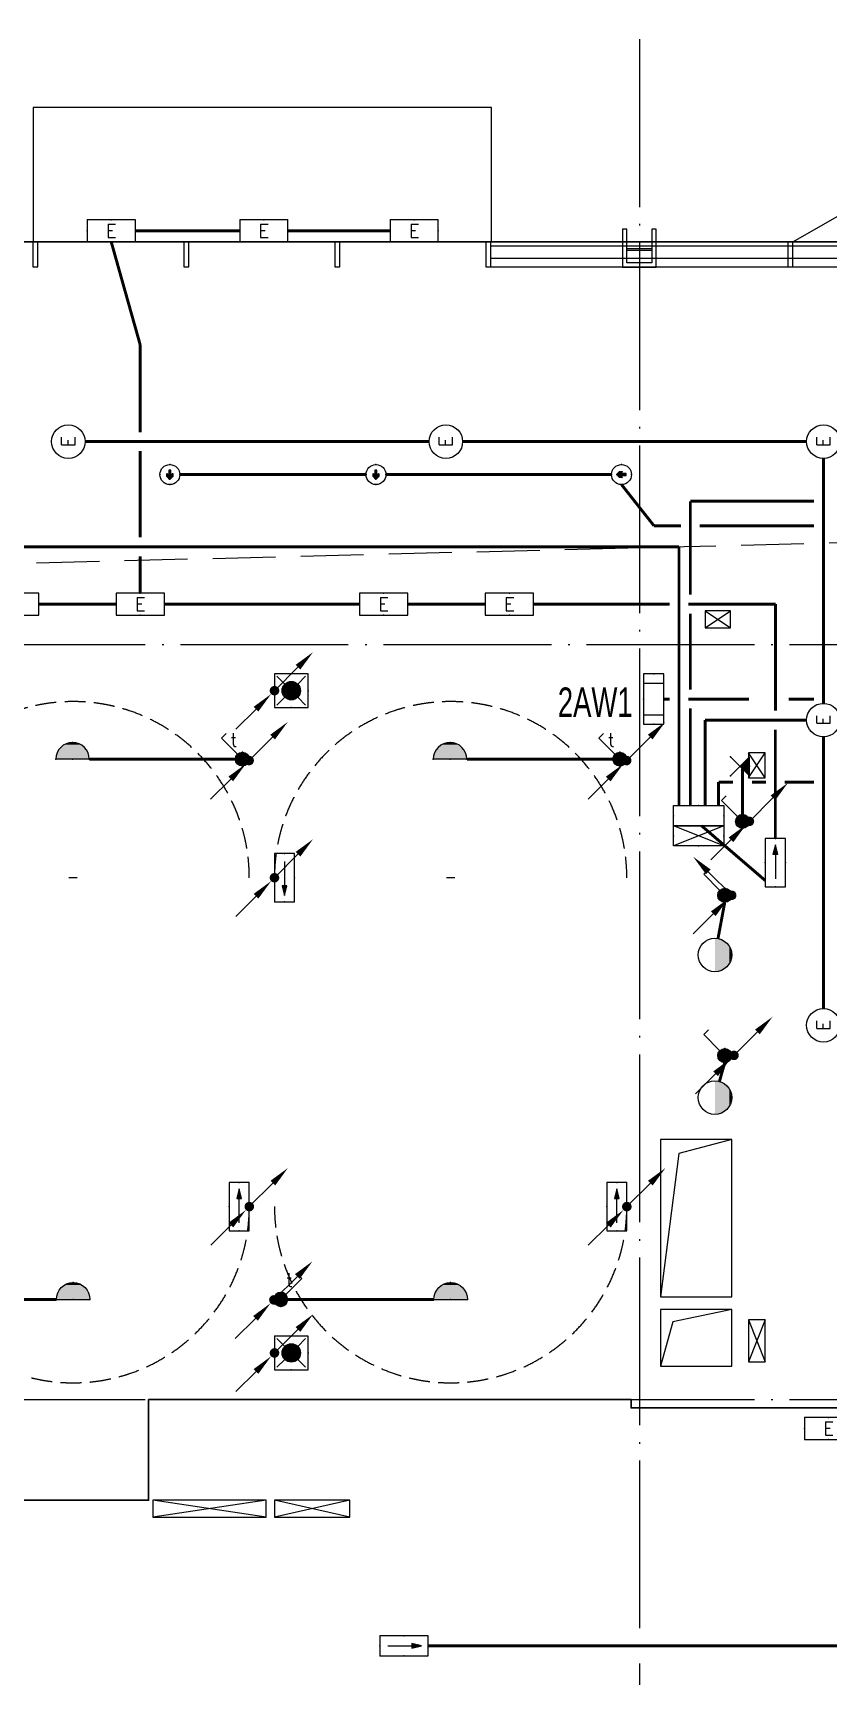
# Model space of a CAD drawing. Extents: x -288892 to 250096, y -100054 to 404668.
# Drawn here: x 25170 to 34649, y 93504 to 113091 of the extents above; entities that cross this region are included whole.
import ezdxf
from ezdxf.enums import TextEntityAlignment as Align
from ezdxf.xclip import XClip

# ---------------------------------------------------------------- set-up
doc = ezdxf.new("R2010")
doc.units = 0
doc.header["$LTSCALE"] = 1000
doc.header["$MEASUREMENT"] = 0
for name, pattern in [('104-14# 核心筒$0$DASH', [0.35, 0.25, -0.1]), ('104-14# 核心筒$0$DOTE', [2.42, 2, -0.2, 0.02, -0.2]), ('DASH', [0.35, 0.25, -0.1]), ('X-104 14#平面$0$109 3#平面$0$DASH', [0.35, 0.25, -0.1])]:
    doc.linetypes.add(name, pattern=pattern)
doc.layers.get('0').update_dxf_attribs({"linetype": 'CONTINUOUS'})
doc.layers.add('104-14# 核心筒$0$04-不打印_辅助线', color=165, linetype='CONTINUOUS', plot=False)
doc.layers.add('X-104 14#平面$0$04-不打印_辅助线', color=165, linetype='CONTINUOUS', plot=False)
for name, color, linetype in [('104-14# 核心筒$0$A-E_电梯', 171, 'CONTINUOUS'), ('104-14# 核心筒$0$A-TECH_结构', 21, 'CONTINUOUS'), ('104-14# 核心筒$0$A_AXIS-轴线', 36, '104-14# 核心筒$0$DOTE'), ('14#楼幕墙$0$A-C_玻璃幕墙', 140, 'CONTINUOUS'), ('14#楼幕墙$0$A-C_窗', 140, 'CONTINUOUS'), ('EQUIP-照明', 3, 'CONTINUOUS'), ('EQUIP-箱柜', 3, 'CONTINUOUS'), ('LWIRE', 4, 'CONTINUOUS'), ('TEL_TEXT', 3, 'CONTINUOUS'), ('WIRE-应急', 2, 'DASH'), ('WIRE-照明', 1, 'CONTINUOUS'), ('X-104 14#平面$0$A-C_玻璃幕墙', 140, 'CONTINUOUS'), ('X-104 14#平面$0$A-SUR_吊顶', 40, 'CONTINUOUS'), ('X-104 14#平面$0$A-TECH_暖通', 6, 'CONTINUOUS'), ('X-104 14#平面$0$A-TECH_电气', 240, 'CONTINUOUS')]:
    doc.layers.add(name, color=color, linetype=linetype)
doc.layers.add('X-104 14#平面$0$000套内', color=226, linetype='CONTINUOUS', lineweight=30)
doc.styles.add('_COMPLEX', font='ros.shx', dxfattribs={"width": 0.6, "bigfont": 'jd.shx'})
doc.styles.add('_TCH_LABEL', font='COMPLEX', dxfattribs={"bigfont": 'GBCBIG'})
doc.styles.add('_TEL_DIM', font='SIMPLEX', dxfattribs={"width": 0.8, "height": 3.5, "bigfont": 'HZTXT'})
doc.styles.get("Standard").update_dxf_attribs({"font": 'gbenor.shx', "bigfont": 'gbcbig.shx'})

# ---------------------------------------------------------------- blocks, each defined once
blk = doc.blocks.new('14#楼幕墙$0$A$C678332E3')
blk.add_lwpolyline([(0, 0), (60, 0), (60, 300), (0, 300)], close=True)
blk = doc.blocks.new('*U1890')
blk.add_lwpolyline([(300, 0), (0, 0), (0, 150), (300, 150)], close=True)
blk = doc.blocks.new('14#楼幕墙$0$A$C07E80D9E')
blk.add_lwpolyline([(-350, -50), (-50, -50), (-50, -450), (0, -450), (0, 0), (-400, 0), (-400, -450), (-350, -450)], close=True)
for points in [[(-50, -200), (-350, -200)], [(-50, -220), (-350, -220)]]:
    blk.add_lwpolyline(points)
at = {"layer": '14#楼幕墙$0$A-C_玻璃幕墙', "rotation": 180}
blk.add_blockref('*U1890', (-50, -50), dxfattribs=at)
blk = doc.blocks.new('14#楼幕墙$0$A$C09283E46')
for name, p, rotation in [('14#楼幕墙$0$A$C678332E3', (-14370, 23058), 357.5000000000006), ('14#楼幕墙$0$A$C678332E3', (-12572, 22980), 357.5000000000006), ('14#楼幕墙$0$A$C678332E3', (-10773, 22901), 357.5000000000006), ('14#楼幕墙$0$A$C678332E3', (-8975, 22823), 357.5000000000006), ('14#楼幕墙$0$A$C07E80D9E', (-7347, 22751), 177.5000000000001), ('14#楼幕墙$0$A$C678332E3', (-5379, 22666), 357.5000000000006)]:
    blk.add_blockref(name, p, dxfattribs=dict(rotation=rotation))
blk = doc.blocks.new('14#楼幕墙$0$A$C22714246')
blk.add_lwpolyline([(1740, 497), (870, 0), (0, 497)])
at = {"layer": '14#楼幕墙$0$A-C_玻璃幕墙', "color": 1}
blk.add_lwpolyline([(899, 122, 0, 25, 0), (802, 217, 0, 0, 0), (900, 340, 25, 0, 0), (796, 422, 0, 0, 0)], format="xyseb", dxfattribs=at)
blk = doc.blocks.new('14#楼幕墙')
at = {"layer": '14#楼幕墙$0$A-C_玻璃幕墙'}
for p, q in [((86987, 110600), (8392, 110600)), ((37830, 110550), (30630, 110550)), ((37830, 110400), (30630, 110400)), ((37830, 110300), (30630, 110300))]:
    blk.add_line(p, q, dxfattribs=at)
at = {"layer": '14#楼幕墙$0$A-C_玻璃幕墙', "ltscale": 2}
blk.add_lwpolyline([(25175, 110600), (30635, 110600), (30635, 112200), (25175, 112200)], close=True, dxfattribs=at)
at = {"layer": '14#楼幕墙$0$A-C_玻璃幕墙', "rotation": 2.499999999999448}
blk.add_blockref('14#楼幕墙$0$A$C09283E46', (40532, 87891), dxfattribs=at)
at = {"layer": '14#楼幕墙$0$A-C_窗', "rotation": 180}
blk.add_blockref('14#楼幕墙$0$A$C22714246', (35970, 111097), dxfattribs=at)
blk = doc.blocks.new('104-14# 核心筒')
at = {"layer": '104-14# 核心筒$0$04-不打印_辅助线', "linetype": '104-14# 核心筒$0$DASH'}
for centre, start, end in [((25650, 103020), 0, 180), ((30150, 103020), 0, 180), ((25650, 99100), 180, 0), ((30150, 99100), 180, 0)]:
    blk.add_arc(centre, 2100, start, end, dxfattribs=at)
at = {"layer": '104-14# 核心筒$0$A-E_电梯'}
for p, q in [((25700, 103020), (25600, 103020)), ((30200, 103020), (30100, 103020))]:
    blk.add_line(p, q, dxfattribs=at)
at = {"layer": '104-14# 核心筒$0$A-TECH_结构'}
for points in [[(33500, 99900), (32650, 99900), (32650, 98025), (33500, 98025), (33500, 99900), (32871, 99732), (32650, 98025)], [(33500, 97875), (32650, 97875), (32650, 97200), (33500, 97200), (33500, 97875), (32798, 97725), (32650, 97200)]]:
    blk.add_lwpolyline(points, dxfattribs=at)
at = {"layer": '104-14# 核心筒$0$A_AXIS-轴线'}
for p, q in [((32400, 139634), (32400, 80555)), ((-9370, 105800), (120260, 105800)), ((-9370, 96800), (120260, 96800))]:
    blk.add_line(p, q, dxfattribs=at)
blk = doc.blocks.new('*U1800')
blk.add_lwpolyline([(200, 0), (200, 300), (0, 300), (0, 0), (200, 0), (0, 300), (0, 0), (200, 300)])
blk = doc.blocks.new('X-104 14#平面$0$dd')
at = {"layer": 'X-104 14#平面$0$A-TECH_电气', "rotation": 270}
blk.add_blockref('*U1800', (33248, -192900), dxfattribs=at)
at = {"layer": 'X-104 14#平面$0$A-TECH_电气'}
blk.add_blockref('*U1800', (33763, -194890), dxfattribs=at)
blk = doc.blocks.new('*U1803')
blk.add_lwpolyline([(200, 0), (200, 900), (0, 900), (0, 0), (200, 0), (0, 900), (0, 0), (200, 900)])
blk = doc.blocks.new('*U1813')
blk.add_lwpolyline([(200, 0), (200, 1350), (0, 1350), (0, 0), (200, 0), (0, 1350), (0, 0), (200, 1350)])
blk = doc.blocks.new('*U1799')
blk.add_lwpolyline([(200, 0), (200, 500), (0, 500), (0, 0), (200, 0), (0, 500), (0, 0), (200, 500)])
blk = doc.blocks.new('X-104 14#平面$0$sdfjladfiididid')
at = {"layer": 'X-104 14#平面$0$A-TECH_暖通'}
for name, p, rotation in [('*U1799', (33900, 97750), 180), ('*U1813', (27950, 95400), 90), ('*U1803', (28950, 95400), 90)]:
    blk.add_blockref(name, p, dxfattribs=dict(at, rotation=rotation))
blk = doc.blocks.new('X-104 14#平面')
at = {"layer": 'X-104 14#平面$0$000套内'}
blk.add_lwpolyline([(23450, 85695), (23450, 95600), (26550, 95600), (26550, 96800), (32300, 96800), (32300, 96700), (41500, 96700), (41500, 105700), (36000, 105700), (36000, 110450), (50400, 110450), (50400, 96800), (59400, 96800), (59400, 85343), (40022, 84343), (40355, 86433), (23450, 85695)], close=True, dxfattribs=at)
at = {"layer": 'X-104 14#平面$0$04-不打印_辅助线'}
blk.add_lwpolyline([(95250, 109400), (95250, 114400), (95050, 114400), (95050, 115200), (95304, 115200), (96797, 120568), (96605, 120622), (96819, 121393), (85624, 124507), (87140, 129956), (83582, 130946), (66456, 115400), (609, 115400), (8, 112572), (4215, 111678), (1410, 98484), (6940, 97309), (8660, 105400), (8600, 105400), (8600, 106200), (14200, 106200), (14200, 110600), (86750, 110600), (86750, 109400)], close=True, dxfattribs=at)
at = {"layer": 'X-104 14#平面$0$A-C_玻璃幕墙'}
blk.add_lwpolyline([(109062, 84668), (119297, 99814), (117563, 100200), (120742, 127895), (99427, 133825), (92631, 109400), (86987, 109400), (86987, 110600), (8392, 110600), (5689, 97881), (-2734, 99671), (-6010, 84258), (40178, 86275), (39845, 84184), (83846, 86453)], close=True, dxfattribs=at)
at = {"layer": 'X-104 14#平面$0$A-SUR_吊顶', "linetype": 'X-104 14#平面$0$109 3#平面$0$DASH', "ltscale": 3}
blk.add_lwpolyline([(82467, 86682), (83500, 89366), (52927, 88085), (53491, 90740), (17309, 90108), (22065, 106695), (62738, 107720), (62308, 106691), (92309, 108057)], dxfattribs=at)
ref = blk.add_blockref('104-14# 核心筒', (0, 0))
XClip(ref).set_block_clipping_path([(-38664.3623821461, -25500), (139216.5485069363, 330900)])
for name, p in [('X-104 14#平面$0$dd', (-63, 299100)), ('14#楼幕墙', (0, 0)), ('X-104 14#平面$0$sdfjladfiididid', (0, 0))]:
    blk.add_blockref(name, p)
blk = doc.blocks.new('$equip$00002540')
blk.add_hatch(color=256).paths.add_polyline_path([(0.24, 0.372), (0.24, 0.228), (0.528, 0.3)])
for p, q in [((-0.72, 0.6), (-0.72, 0)), ((0.72, 0.6), (-0.72, 0.6)), ((0.72, 0), (0.72, 0.6)), ((-0.72, 0), (0.72, 0)), ((0.24, 0.372), (0.24, 0.228)), ((0.528, 0.3), (0.24, 0.372)), ((0.24, 0.228), (0.528, 0.3))]:
    blk.add_line(p, q)
at = {"color": 7}
blk.add_line((-0.48, 0.3), (0.48, 0.3), dxfattribs=at)
at = {"const_width": 0.02}
blk.add_lwpolyline([(-0.72, 0.6), (-0.72, 0), (0.72, 0), (0.72, 0.6), (-0.72, 0.6), (-0.72, 0)], dxfattribs=at)
for p in [(0, 0.6), (-0.72, 0.3), (0, 0), (0.72, 0.3)]:
    blk.add_point(p)
at = {"color": 7, "style": '_TEL_DIM', "flags": 1}
blk.add_attdef('A', text='', height=0.00002, dxfattribs=at).set_placement((0, 0), align=Align.MIDDLE_CENTER)
blk = doc.blocks.new('$equip$00001822')
for p, q in [((0.147, 0.356), (0.625, 0.833)), ((0.625, 0.833), (0.766, 0.692))]:
    blk.add_line(p, q)
blk.add_circle((0, 0.208), 0.208)
for p in [(-0.208, 0.208), (-0.015, 0.001), (0, 0.417), (0.208, 0.208)]:
    blk.add_point(p)
for points in [[(-0.18, 0.313), (0.18, 0.313), (-0.208, 0.208), (0.208, 0.208)], [(-0.18, 0.104), (0.18, 0.104), (-0.208, 0.208), (0.208, 0.208)], [(-0.104, 0.389), (0.104, 0.389), (-0.18, 0.313), (0.18, 0.313)], [(-0.104, 0.028), (0.104, 0.028), (-0.18, 0.104), (0.18, 0.104)], [(0, 0.417), (0, 0.417), (-0.104, 0.389), (0.104, 0.389)], [(0, 0), (0, 0), (-0.104, 0.028), (0.104, 0.028)]]:
    blk.add_solid(points)
at = {"color": 7, "style": '_TEL_DIM'}
blk.add_attdef('$TEXT$', text='', height=0.4, dxfattribs=at).set_placement((0.581, 0.465), align=Align.MIDDLE_CENTER)
at = {"color": 7, "style": '_TEL_DIM', "flags": 1}
blk.add_attdef('A', text='', height=0.00002, dxfattribs=at).set_placement((0, 0), align=Align.MIDDLE_CENTER)
blk = doc.blocks.new('$equip$00001168')
blk.add_line((-0.5, 0), (0.5, 0))
blk.add_arc((0, 0), 0.5, 180, 0)
for p in [(-0.5, 0), (0, 0), (0.5, 0), (0, -0.5)]:
    blk.add_point(p)
for points in [[(0.433, -0.25), (-0.433, -0.25), (0.5, 0), (-0.5, 0)], [(0.25, -0.433), (-0.25, -0.433), (0.433, -0.25), (-0.433, -0.25)], [(0, -0.5), (0, -0.5), (0.25, -0.433), (-0.25, -0.433)]]:
    blk.add_solid(points)
at = {"flags": 9}
blk.add_attdef('A', (0, 0), '', height=0.00002, dxfattribs=at)
blk = doc.blocks.new('$TelecSys$00000081')
for p, q in [((0.104, 0.104), (0.104, 0.104)), ((-0.104, -0.104), (-0.104, -0.104)), ((-1.15, -1.15), (-0.55, -0.55))]:
    blk.add_line(p, q)
at = {"const_width": 0.142}
blk.add_lwpolyline([(0.071, 0, 1), (-0.071, 0, 1)], format="xyb", close=True, dxfattribs=at)
blk.add_solid([(-0.62, -0.48), (-0.48, -0.62), (-0.1, -0.1)])
at = {"width": 0.8, "flags": 9}
blk.add_attdef('A', (0, 0), '', height=0.00002, rotation=180, dxfattribs=at)
blk = doc.blocks.new('$TelecSys$00000079')
for p, q in [((0.7, 0.7), (0, 0)), ((0.104, 0.104), (0.104, 0.104)), ((-0.104, -0.104), (-0.104, -0.104))]:
    blk.add_line(p, q)
at = {"const_width": 0.142}
blk.add_lwpolyline([(-0.071, 0, 1), (0.071, 0, 1)], format="xyb", close=True, dxfattribs=at)
blk.add_solid([(0.63, 0.77), (0.77, 0.63), (1.15, 1.15)])
at = {"width": 0.8, "flags": 9}
blk.add_attdef('A', (0, 0), '', height=0.00002, dxfattribs=at)
blk = doc.blocks.new('$equip$00002604')
blk.add_hatch(color=256).paths.add_polyline_path([(0.275, 0.5, 1), (-0.274, 0.5, 1)])
for p, q in [((-0.429, 0.929), (-0.194, 0.694)), ((0.194, 0.694), (0.429, 0.929)), ((-0.429, 0.071), (-0.194, 0.306)), ((0.194, 0.306), (0.429, 0.071))]:
    blk.add_line(p, q)
at = {"const_width": 0.02}
blk.add_lwpolyline([(-0.5, 1), (-0.5, 0), (0.5, 0), (0.5, 1), (-0.5, 1), (-0.5, 0)], dxfattribs=at)
blk.add_lwpolyline([(-0.5, 1), (-0.5, 0), (0.5, 0), (0.5, 1)], close=True)
blk.add_circle((0, 0.5), 0.275)
for p in [(0, 1), (-0.5, 0.5), (0.5, 0.5), (0, 0)]:
    blk.add_point(p)
at = {"color": 7, "style": '_TEL_DIM', "flags": 1}
blk.add_attdef('A', text='', height=0.000025, dxfattribs=at).set_placement((0, 0), align=Align.MIDDLE_CENTER)
blk = doc.blocks.new('$equip$00001151')
blk.add_circle((0, 0.5), 0.5)
for points in [[(0.433, 0.25), (-0.433, 0.25), (0.5, 0.5), (-0.5, 0.5)], [(0.25, 0.067), (-0.25, 0.067), (0.433, 0.25), (-0.433, 0.25)], [(0, 0), (0, 0), (0.25, 0.067), (-0.25, 0.067)]]:
    blk.add_solid(points)
at = {"flags": 9}
blk.add_attdef('A', (0, 0), '', height=0.00002, dxfattribs=at)
blk = doc.blocks.new('$equip$00001154')
for p, q in [((0, 0.283), (0, -0.283)), ((0, 0.283), (0.566, -0.283)), ((0.566, 0.283), (0, -0.283))]:
    blk.add_line(p, q)
for p in [(0, 0.004), (0.283, 0), (0.566, 0.283), (0.566, -0.283)]:
    blk.add_point(p)
blk.add_solid([(0, -0.283), (0.283, 0), (0, 0.283)])
at = {"layer": 'TEL_TEXT', "style": '_TEL_DIM', "flags": 1}
blk.add_attdef('A', text='', height=0.00002, dxfattribs=at).set_placement((0, 0), align=Align.MIDDLE_CENTER)
blk = doc.blocks.new('$equip$00001962')
for p, q in [((0.147, 0.356), (0.625, 0.833)), ((0.625, 0.833), (0.766, 0.692))]:
    blk.add_line(p, q)
blk.add_circle((0, 0.208), 0.208)
for p in [(-0.208, 0.208), (0, 0.417), (0, 0), (0.208, 0.208)]:
    blk.add_point(p)
for points in [[(-0.18, 0.313), (0.18, 0.313), (-0.208, 0.208), (0.208, 0.208)], [(-0.18, 0.104), (0.18, 0.104), (-0.208, 0.208), (0.208, 0.208)], [(-0.104, 0.389), (0.104, 0.389), (-0.18, 0.313), (0.18, 0.313)], [(-0.104, 0.028), (0.104, 0.028), (-0.18, 0.104), (0.18, 0.104)], [(0, 0.417), (0, 0.417), (-0.104, 0.389), (0.104, 0.389)], [(0, 0), (0, 0), (-0.104, 0.028), (0.104, 0.028)]]:
    blk.add_solid(points)
at = {"layer": 'TEL_TEXT', "style": '_TEL_DIM', "flags": 1}
blk.add_attdef('A', text='', height=0.00002, dxfattribs=at).set_placement((0, 0), align=Align.MIDDLE_CENTER)
blk = doc.blocks.new('$equip_U$00000189(HT0843)')
at = {"color": 2}
for p, q in [((-0.72, 0.66), (-0.72, 0)), ((0.72, 0.66), (-0.72, 0.66)), ((0.72, 0), (0.72, 0.66)), ((-0.72, 0), (0.72, 0))]:
    blk.add_line(p, q, dxfattribs=at)
at = {"color": 2, "const_width": 0.0125}
for points in [[(0.72, 0.66), (0.72, 0.66), (-0.72, 0.66)], [(-0.72, 0.66), (-0.72, 0)], [(0.72, 0), (0.72, 0.66)], [(-0.72, 0), (0.72, 0)]]:
    blk.add_lwpolyline(points, dxfattribs=at)
at = {"color": 2}
blk.add_lwpolyline([(-0.72, 0.66), (-0.72, 0)], dxfattribs=at)
for p in [(0, 0.66), (-0.72, 0.33), (0, 0), (0.72, 0.33)]:
    blk.add_point(p)
at = {"color": 7, "style": '_TEL_DIM'}
blk.add_attdef('$TEXT$', text='', height=0.4, dxfattribs=at).set_placement((0, 0.33), align=Align.MIDDLE_CENTER)
at = {"color": 7, "style": '_TEL_DIM', "flags": 1}
blk.add_attdef('A', text='', height=0.000025, dxfattribs=at).set_placement((0, 0), align=Align.MIDDLE_CENTER)
blk = doc.blocks.new('$equip$00001838')
blk.add_circle((0, 0), 0.5)
at = {"color": 7, "style": '_TEL_DIM'}
blk.add_attdef('$TEXT$', text='', height=0.4, dxfattribs=at).set_placement((0, 0), align=Align.MIDDLE_CENTER)
at = {"color": 7, "style": '_TEL_DIM', "flags": 1}
blk.add_attdef('A', text='', height=0.00002, dxfattribs=at).set_placement((0, 0), align=Align.MIDDLE_CENTER)
blk = doc.blocks.new('$equip$00002541')
blk.add_hatch(color=256).paths.add_polyline_path([(-0.24, 0.372), (-0.528, 0.3), (-0.24, 0.228)])
for p, q in [((-0.72, 0.6), (-0.72, 0)), ((0.72, 0.6), (-0.72, 0.6)), ((0.72, 0), (0.72, 0.6)), ((-0.72, 0), (0.72, 0)), ((-0.24, 0.372), (-0.528, 0.3)), ((-0.528, 0.3), (-0.24, 0.228)), ((-0.24, 0.372), (-0.24, 0.228))]:
    blk.add_line(p, q)
at = {"color": 7}
blk.add_line((-0.48, 0.3), (0.48, 0.3), dxfattribs=at)
at = {"const_width": 0.02}
blk.add_lwpolyline([(-0.72, 0.6), (-0.72, 0), (0.72, 0), (0.72, 0.6), (-0.72, 0.6), (-0.72, 0)], dxfattribs=at)
for p in [(0, 0.6), (-0.72, 0.3), (0, 0), (0.72, 0.3)]:
    blk.add_point(p)
at = {"color": 7, "style": '_TEL_DIM', "flags": 1}
blk.add_attdef('A', text='', height=0.00002, dxfattribs=at).set_placement((0, 0), align=Align.MIDDLE_CENTER)
blk = doc.blocks.new('$equip$00001428')
for p, q in [((0.75, 0.6), (-0.75, 0.6)), ((-0.75, 0.6), (-0.75, 0)), ((-0.469, 0.6), (-0.469, 0)), ((0.469, 0.6), (0.469, 0)), ((0.75, 0), (0.75, 0.6)), ((-0.75, 0), (0.75, 0))]:
    blk.add_line(p, q)
for p in [(0, 0.6), (-0.75, 0.3), (0, 0), (0.75, 0.3)]:
    blk.add_point(p)
at = {"style": '_TCH_LABEL', "flags": 9}
blk.add_attdef('A', (0, 0), '', height=0.00002, dxfattribs=at)
blk = doc.blocks.new('$equip$00001424')
for p, q in [((-0.75, 0), (0.75, 0.6)), ((-0.75, 0.6), (0.75, 0)), ((0.75, 0.6), (-0.75, 0.6)), ((-0.75, 0.6), (-0.75, 0)), ((0.75, 0), (0.75, 0.6)), ((-0.75, 0), (0.75, 0))]:
    blk.add_line(p, q)
for p in [(0, 0.6), (-0.75, 0.3), (0, 0), (0.75, 0.3)]:
    blk.add_point(p)
at = {"style": '_TCH_LABEL', "flags": 9}
blk.add_attdef('A', (0, 0), '', height=0.00002, dxfattribs=at)
blk = doc.blocks.new('$equip$00001413')
for p, q in [((0.75, 0.6), (-0.75, 0.6)), ((-0.75, 0.6), (-0.75, 0)), ((0.75, 0), (0.75, 0.6)), ((-0.75, 0), (0.75, 0))]:
    blk.add_line(p, q)
for p in [(0, 0.6), (-0.75, 0.3), (0, 0), (0.75, 0.3)]:
    blk.add_point(p)
at = {"style": '_TCH_LABEL', "flags": 9}
blk.add_attdef('A', (0, 0), '', height=0.00002, dxfattribs=at)
blk = doc.blocks.new('$equip$00002534')
for p, q in [((-0.72, 0.66), (-0.72, 0)), ((0.72, 0.66), (-0.72, 0.66)), ((0.72, 0), (0.72, 0.66)), ((-0.72, 0), (0.72, 0))]:
    blk.add_line(p, q)
at = {"const_width": 0.02}
blk.add_lwpolyline([(-0.72, 0.66), (-0.72, 0), (0.72, 0), (0.72, 0.66), (-0.72, 0.66), (-0.72, 0)], dxfattribs=at)
for p in [(0, 0.66), (-0.72, 0.33), (0, 0), (0.72, 0.33)]:
    blk.add_point(p)
at = {"color": 7, "style": '_TEL_DIM'}
blk.add_attdef('$TEXT$', text='', height=0.4, dxfattribs=at).set_placement((0, 0.33), align=Align.MIDDLE_CENTER)
at = {"color": 7, "style": '_TEL_DIM', "flags": 1}
blk.add_attdef('A', text='', height=0.00002, dxfattribs=at).set_placement((0, 0), align=Align.MIDDLE_CENTER)
blk = doc.blocks.new('$equip_U$00000283(晏大钊)')
at = {"color": 3}
for p, q in [((-0.072, 0.054), (-0.272, 0.054)), ((-0.271, 0.054), (-0.272, 0.053)), ((-0.26, 0.054), (-0.272, 0.041)), ((-0.249, 0.054), (-0.272, 0.03)), ((-0.238, 0.054), (-0.272, 0.019)), ((-0.226, 0.054), (-0.272, 0.008)), ((-0.215, 0.054), (-0.272, -0.004)), ((-0.204, 0.054), (-0.272, -0.015)), ((-0.193, 0.054), (-0.272, -0.026)), ((-0.181, 0.054), (-0.272, -0.037)), ((-0.17, 0.054), (-0.272, -0.048)), ((-0.159, 0.054), (-0.272, -0.06)), ((-0.271, 0.054), (-0.272, 0.053)), ((-0.26, 0.054), (-0.272, 0.041)), ((-0.249, 0.054), (-0.272, 0.03)), ((-0.238, 0.054), (-0.272, 0.019)), ((-0.226, 0.054), (-0.272, 0.008)), ((-0.215, 0.054), (-0.272, -0.004)), ((-0.204, 0.054), (-0.272, -0.015)), ((-0.193, 0.054), (-0.272, -0.026)), ((-0.181, 0.054), (-0.272, -0.037)), ((-0.17, 0.054), (-0.272, -0.048)), ((-0.159, 0.054), (-0.272, -0.06)), ((-0.148, 0.054), (-0.263, -0.061)), ((-0.148, 0.054), (-0.263, -0.061)), ((-0.137, 0.054), (-0.252, -0.061)), ((-0.137, 0.054), (-0.252, -0.061)), ((-0.125, 0.054), (-0.24, -0.061)), ((-0.125, 0.054), (-0.24, -0.061)), ((-0.114, 0.054), (-0.229, -0.061)), ((-0.114, 0.054), (-0.229, -0.061)), ((-0.103, 0.054), (-0.218, -0.061)), ((-0.103, 0.054), (-0.218, -0.061)), ((-0.092, 0.054), (-0.207, -0.061)), ((-0.092, 0.054), (-0.207, -0.061)), ((-0.08, 0.054), (-0.195, -0.061)), ((-0.08, 0.054), (-0.195, -0.061)), ((-0.069, 0.054), (-0.184, -0.061)), ((-0.069, 0.054), (-0.184, -0.061)), ((-0.058, 0.054), (-0.173, -0.061)), ((-0.058, 0.054), (-0.173, -0.061)), ((-0.047, 0.054), (-0.162, -0.061)), ((-0.047, 0.054), (-0.162, -0.061)), ((-0.036, 0.054), (-0.151, -0.061)), ((-0.036, 0.054), (-0.151, -0.061)), ((-0.024, 0.054), (-0.139, -0.061)), ((-0.024, 0.054), (-0.139, -0.061)), ((-0.013, 0.054), (-0.128, -0.061)), ((-0.013, 0.054), (-0.128, -0.061)), ((-0.002, 0.054), (-0.117, -0.061)), ((-0.002, 0.054), (-0.117, -0.061)), ((0.009, 0.054), (-0.106, -0.061)), ((0.009, 0.054), (-0.106, -0.061)), ((0.021, 0.054), (-0.094, -0.061)), ((0.021, 0.054), (-0.094, -0.061)), ((0.032, 0.054), (-0.083, -0.061)), ((0.032, 0.054), (-0.083, -0.061)), ((0.043, 0.054), (-0.072, -0.061)), ((0.043, 0.054), (-0.072, -0.061)), ((0.054, 0.054), (-0.061, -0.061)), ((0.054, 0.054), (-0.061, -0.061)), ((0.065, 0.054), (-0.05, -0.061)), ((0.065, 0.054), (-0.05, -0.061)), ((-0.044, 0.169), (-0.049, 0.163)), ((-0.044, 0.169), (-0.049, 0.163)), ((-0.033, 0.169), (-0.043, 0.158)), ((-0.033, 0.169), (-0.043, 0.158)), ((0.213, 0.077), (-0.041, -0.176)), ((0.165, 0.03), (-0.041, -0.176)), ((0.153, 0.13), (-0.038, -0.061)), ((0.153, 0.13), (-0.038, -0.061)), ((-0.022, 0.169), (-0.037, 0.153)), ((-0.022, 0.169), (-0.037, 0.153)), ((-0.01, 0.169), (-0.032, 0.147)), ((-0.01, 0.169), (-0.032, 0.147)), ((0.218, 0.072), (-0.03, -0.176)), ((0.165, 0.019), (-0.03, -0.176)), ((0.159, 0.125), (-0.027, -0.061)), ((0.159, 0.125), (-0.027, -0.061)), ((0.001, 0.169), (-0.026, 0.142)), ((0.001, 0.169), (-0.026, 0.142)), ((0.012, 0.169), (-0.02, 0.137)), ((0.012, 0.169), (-0.02, 0.137)), ((0.224, 0.067), (-0.019, -0.176)), ((0.166, 0.008), (-0.019, -0.176)), ((0.165, 0.12), (-0.016, -0.061)), ((0.165, 0.12), (-0.016, -0.061)), ((0.023, 0.169), (-0.014, 0.131)), ((0.023, 0.169), (-0.014, 0.131)), ((0.035, 0.169), (-0.008, 0.126)), ((0.035, 0.169), (-0.008, 0.126)), ((0.23, 0.061), (-0.007, -0.176)), ((0.171, 0.114), (-0.005, -0.061)), ((0.171, 0.114), (-0.005, -0.061)), ((0.046, 0.169), (-0.002, 0.121)), ((0.046, 0.169), (-0.002, 0.121)), ((0.057, 0.169), (0.004, 0.116)), ((0.057, 0.169), (0.004, 0.116)), ((0.236, 0.056), (0.004, -0.176)), ((0.177, 0.109), (0.007, -0.061)), ((0.177, 0.109), (0.007, -0.061)), ((0.068, 0.169), (0.01, 0.11)), ((0.068, 0.169), (0.01, 0.11)), ((0.242, 0.051), (0.015, -0.176)), ((0.079, 0.169), (0.016, 0.105)), ((0.079, 0.169), (0.016, 0.105)), ((0.183, 0.104), (0.018, -0.061)), ((0.183, 0.104), (0.018, -0.061)), ((0.091, 0.169), (0.022, 0.1)), ((0.091, 0.169), (0.022, 0.1)), ((0.248, 0.045), (0.026, -0.176)), ((0.102, 0.169), (0.028, 0.094)), ((0.102, 0.169), (0.028, 0.094)), ((0.189, 0.098), (0.029, -0.061)), ((0.189, 0.098), (0.029, -0.061)), ((0.112, 0.168), (0.033, 0.089)), ((0.112, 0.168), (0.033, 0.089)), ((0.254, 0.04), (0.038, -0.176)), ((0.118, 0.162), (0.039, 0.084)), ((0.118, 0.162), (0.039, 0.084)), ((0.195, 0.093), (0.04, -0.061)), ((0.195, 0.093), (0.04, -0.061)), ((0.124, 0.157), (0.045, 0.078)), ((0.124, 0.157), (0.045, 0.078)), ((0.26, 0.035), (0.049, -0.176)), ((0.13, 0.152), (0.051, 0.073)), ((0.13, 0.152), (0.051, 0.073)), ((0.201, 0.088), (0.051, -0.061)), ((0.201, 0.088), (0.051, -0.061)), ((0.136, 0.146), (0.057, 0.068)), ((0.136, 0.146), (0.057, 0.068)), ((0.266, 0.029), (0.06, -0.176)), ((0.142, 0.141), (0.063, 0.062)), ((0.142, 0.141), (0.063, 0.062)), ((0.207, 0.083), (0.063, -0.061)), ((0.165, 0.041), (0.063, -0.061)), ((0.148, 0.136), (0.069, 0.057)), ((0.148, 0.136), (0.069, 0.057)), ((0.272, 0.024), (0.071, -0.176)), ((0.278, 0.019), (0.082, -0.176)), ((0.283, 0.013), (0.094, -0.176)), ((0.283, 0.013), (0.094, -0.176)), ((0.289, 0.008), (0.105, -0.176)), ((0.289, 0.008), (0.105, -0.176)), ((0.295, 0.003), (0.161, -0.131)), ((0.295, 0.003), (0.161, -0.131)), ((0.207, 0.083), (0.166, 0.042)), ((0.213, 0.077), (0.178, 0.042)), ((0.218, 0.072), (0.189, 0.043)), ((0.224, 0.067), (0.201, 0.043)), ((0.23, 0.061), (0.212, 0.043)), ((0.236, 0.056), (0.212, 0.032)), ((0.242, 0.051), (0.212, 0.02)), ((0.248, 0.045), (0.212, 0.009)), ((0.254, 0.04), (0.212, -0.002)), ((0.26, 0.035), (0.213, -0.013)), ((0.266, 0.029), (0.213, -0.024)), ((0.272, 0.024), (0.213, -0.035)), ((0.278, 0.019), (0.213, -0.046)), ((-0.027, -0.151), (-0.052, -0.176)), ((-0.027, -0.151), (-0.052, -0.176)), ((0.166, -0.003), (-0.007, -0.176)), ((0.166, -0.014), (0.004, -0.176)), ((0.166, -0.025), (0.015, -0.176)), ((0.166, -0.036), (0.026, -0.176)), ((0.166, -0.047), (0.038, -0.176)), ((0.171, -0.055), (0.049, -0.176)), ((0.182, -0.054), (0.06, -0.176)), ((0.193, -0.054), (0.071, -0.176)), ((0.205, -0.054), (0.082, -0.176)), ((0.301, -0.003), (0.274, -0.03)), ((0.301, -0.003), (0.274, -0.03))]:
    blk.add_line(p, q, dxfattribs=at)
at = {"color": 3, "linetype": 'ByBlock', "ltscale": 5}
for p, q in [((-0.272, 0.054), (-0.272, -0.061)), ((0.073, 0.054), (-0.272, 0.054)), ((0.073, 0.054), (-0.055, 0.169)), ((-0.055, 0.169), (0.111, 0.169)), ((0.068, 0.054), (0.073, 0.054)), ((0.111, 0.169), (0.303, -0.004)), ((-0.272, -0.061), (0.073, -0.061)), ((-0.055, -0.176), (0.073, -0.061)), ((0.111, -0.176), (-0.055, -0.176)), ((0.068, -0.061), (0.073, -0.061)), ((0.303, -0.004), (0.111, -0.176))]:
    blk.add_line(p, q, dxfattribs=at)
at = {"color": 3}
blk.add_circle((0, 0), 0.595, dxfattribs=at)
for p in [(-0.595, 0), (0, 0.595), (0.595, 0), (0, -0.595)]:
    blk.add_point(p)
at = {"color": 7, "style": '_TEL_DIM', "flags": 1}
for tag in ['A', 'REMARK']:
    blk.add_attdef(tag, text='', height=0.000025, dxfattribs=at).set_placement((0, 0), align=Align.MIDDLE_CENTER)
blk = doc.blocks.new('$equip_U$00000284(晏大钊)')
for p in [(-0.298, 0), (0, 0.298), (0.298, 0), (0, -0.298)]:
    blk.add_point(p)
at = {"xscale": 0.5, "yscale": 0.5, "zscale": 0.5}
blk.add_blockref('$equip_U$00000283(晏大钊)', (0, 0), dxfattribs=at)
at = {"color": 7, "style": '_TEL_DIM', "flags": 1}
for tag in ['A', 'REMARK']:
    blk.add_attdef(tag, text='', height=0.0000125, dxfattribs=at).set_placement((0, 0), align=Align.MIDDLE_CENTER)
blk = doc.blocks.new('$equip_U$00000302(HT0843)')
for p in [(-0.298, 0), (0, 0.298), (0.298, 0), (0, -0.298)]:
    blk.add_point(p)
at = {"rotation": 180}
blk.add_blockref('$equip_U$00000284(晏大钊)', (0, 0), dxfattribs=at)
at = {"color": 7, "style": '_TEL_DIM', "flags": 1}
for tag in ['A', 'REMARK']:
    blk.add_attdef(tag, text='', height=0.0000125, dxfattribs=at).set_placement((0, 0), align=Align.MIDDLE_CENTER)

msp = doc.modelspace()

# ---------------------------------------------------------------- linework, layer by layer
at = {"layer": 'WIRE-应急', "linetype": 'DASH', "const_width": 35}
for points in [[(26392, 110732), (27635, 110732)], [(28211, 110732), (29427, 110732)], [(26450, 109370), (26104, 110600)], [(26450, 108331), (26450, 109370)], [(25793, 108219), (29893, 108219)], [(26450, 107077), (26450, 108106)], [(30293, 108219), (34393, 108219)], [(34593, 108019), (34593, 105099)], [(26922, 107826), (29141, 107826)], [(29379, 107826), (32067, 107826)], [(32574, 107215), (32186, 107707)], [(33007, 106394), (33007, 107508)], [(33007, 107508), (34481, 107508)], [(32894, 107215), (32574, 107215)], [(34481, 107215), (33119, 107215)], [(32872, 106965), (24550, 106965)], [(32872, 103880), (32872, 106965)], [(26450, 106414), (26450, 106852)], [(25241, 106282), (26162, 106282)], [(29062, 106282), (26738, 106282)], [(29638, 106282), (30562, 106282)], [(31138, 106282), (32759, 106282)], [(32984, 106282), (34023, 106282)], [(33007, 105262), (33007, 106169)], [(34023, 105011), (34023, 106282)], [(33007, 103880), (33007, 105038)], [(33182, 103880), (33182, 104899)], [(34393, 104899), (33182, 104899)], [(34020, 103488), (34020, 104786)], [(34593, 104699), (34593, 101462)], [(33628, 103775), (33628, 104320)], [(33344, 103880), (33344, 104160)], [(33344, 104160), (33515, 104160)], [(33740, 104160), (33907, 104160)], [(34132, 104160), (34481, 104160)], [(33140, 103640), (33900, 102987)], [(29881, 93864), (37141, 93864)]]:
    msp.add_lwpolyline(points, dxfattribs=at)
at = {"layer": 'WIRE-照明', "linetype": 'Continuous', "const_width": 35}
for points in [[(32690, 105150), (32759, 105150)], [(32984, 105150), (33707, 105150)], [(34177, 105150), (34481, 105150)], [(25843, 104433), (27583, 104433)], [(30343, 104433), (32083, 104433)], [(33337, 102297), (33417, 102727)], [(33354, 100593), (33417, 100817)], [(25450, 97994), (23709, 97994)], [(29950, 97994), (28209, 97994)]]:
    msp.add_lwpolyline(points, dxfattribs=at)

# ---------------------------------------------------------------- block references
msp.add_blockref('X-104 14#平面', (0, 0))
at = {"layer": 'EQUIP-照明'}
ref = msp.add_blockref('$equip$00002534', (26104, 110864), dxfattribs=dict(at, xscale=400, yscale=400, zscale=400, rotation=180))
ref.add_attrib('$TEXT$', 'E', dxfattribs={"layer": '0', "color": 7, "height": 160, "style": '_TEL_DIM'}).set_placement((26104, 110732), align=Align.MIDDLE_CENTER)
ref = msp.add_blockref('$equip$00002534', (27923, 110864), dxfattribs=dict(at, xscale=400, yscale=400, zscale=400, rotation=180))
ref.add_attrib('$TEXT$', 'E', dxfattribs={"layer": '0', "color": 7, "height": 160, "style": '_TEL_DIM'}).set_placement((27923, 110732), align=Align.MIDDLE_CENTER)
ref = msp.add_blockref('$equip$00002534', (29715, 110864), dxfattribs=dict(at, xscale=400, yscale=400, zscale=400, rotation=180))
ref.add_attrib('$TEXT$', 'E', dxfattribs={"layer": '0', "color": 7, "height": 160, "style": '_TEL_DIM'}).set_placement((29715, 110732), align=Align.MIDDLE_CENTER)
at = {"layer": 'EQUIP-照明', "xscale": 400, "yscale": 400, "zscale": 400, "rotation": 90}
for p in [(25593, 108219), (30093, 108219), (34593, 108219), (34593, 104899), (34593, 101262)]:
    msp.add_blockref('$equip$00001838', p, dxfattribs=at).add_auto_attribs({'$TEXT$': 'E'})
at = {"layer": 'EQUIP-照明', "yscale": 400, "zscale": 400}
for name, p, xscale, rotation in [('$equip_U$00000302(HT0843)', (26803, 107826), 400, 90), ('$equip_U$00000302(HT0843)', (29260, 107826), 400, 90), ('$equip$00002604', (28050, 105250), 400, 270), ('$equip$00001168', (25643, 104433), 400, 180), ('$equip$00001168', (30143, 104433), 400, 180), ('$equip$00001154', (33711, 104350), 400, 180), ('$equip$00001962', (33711, 103692), 400, 90), ('$equip$00002541', (33900, 103200), 400, 270), ('$equip$00002540', (28050, 103020), 400, 270), ('$equip$00001962', (33500, 102811), 400, 90), ('$equip$00001151', (33500, 102100), 400, 90), ('$equip$00001962', (33500, 100900), 400, 90), ('$equip$00001151', (33500, 100400), 400, 90), ('$equip$00002540', (27750, 99100), 400, 90), ('$equip$00002540', (32250, 99100), 400, 90), ('$equip$00001168', (25650, 97994), -400, 180), ('$equip$00001168', (30150, 97994), -400, 180), ('$equip$00002604', (28050, 97356), 400, 270)]:
    msp.add_blockref(name, p, dxfattribs=dict(at, xscale=xscale, rotation=rotation))
at = {"layer": 'EQUIP-照明', "xscale": 400, "yscale": 400, "zscale": 400}
for name, p in [('$equip_U$00000302(HT0843)', (32186, 107826)), ('$equip$00002540', (29593, 93744))]:
    msp.add_blockref(name, p, dxfattribs=at)
for p in [(24953, 106150), (26450, 106150), (29350, 106150), (30850, 106150)]:
    msp.add_blockref('$equip_U$00000189(HT0843)', p, dxfattribs=at).add_auto_attribs({'$TEXT$': 'E'})
at = {"layer": 'EQUIP-照明'}
ref = msp.add_blockref('$equip$00001822', (27750, 104433), dxfattribs=dict(at, xscale=400, yscale=400, zscale=400, rotation=90))
ref.add_attrib('$TEXT$', 't', dxfattribs={"layer": '0', "color": 7, "height": 160, "style": '_TEL_DIM'}).set_placement((27564, 104665), align=Align.MIDDLE_CENTER)
ref = msp.add_blockref('$equip$00001822', (32250, 104433), dxfattribs=dict(at, xscale=400, yscale=400, zscale=400, rotation=90))
ref.add_attrib('$TEXT$', 't', dxfattribs={"layer": '0', "color": 7, "height": 160, "style": '_TEL_DIM'}).set_placement((32064, 104665), align=Align.MIDDLE_CENTER)
ref = msp.add_blockref('$equip$00001822', (28043, 97994), dxfattribs=dict(at, xscale=-400, yscale=400, zscale=400, rotation=270))
ref.add_attrib('$TEXT$', 't', dxfattribs={"layer": '0', "color": 7, "height": 160, "style": '_TEL_DIM'}).set_placement((28229, 98226), align=Align.MIDDLE_CENTER)
ref = msp.add_blockref('$equip$00002534', (34655, 96588), dxfattribs=dict(at, xscale=400, yscale=400, zscale=400, rotation=180))
ref.add_attrib('$TEXT$', 'E', dxfattribs={"layer": '0', "color": 7, "height": 160, "style": '_TEL_DIM'}).set_placement((34655, 96456), align=Align.MIDDLE_CENTER)
at = {"layer": 'EQUIP-箱柜', "xscale": 400, "yscale": 400, "zscale": 400, "rotation": 90}
msp.add_blockref('$equip$00001428', (32690, 105150), dxfattribs=at)
at = {"layer": 'EQUIP-箱柜', "xscale": -400.0000000000001, "yscale": 399.9999999999999, "zscale": 400}
for name, p in [('$equip$00001413', (33105, 103640)), ('$equip$00001424', (33105, 103400))]:
    msp.add_blockref(name, p, dxfattribs=at)
at = {"layer": 'LWIRE', "yscale": 400, "zscale": 400}
for name, p, xscale in [('$TelecSys$00000079', (28050, 105250), 400), ('$TelecSys$00000081', (28050, 105250), 400), ('$TelecSys$00000079', (27748, 104417), 400), ('$TelecSys$00000079', (32248, 104417), 400), ('$TelecSys$00000081', (27748, 104417), 400), ('$TelecSys$00000081', (32248, 104417), 400), ('$TelecSys$00000079', (33711, 103692), 400), ('$TelecSys$00000081', (33711, 103692), 400), ('$TelecSys$00000079', (28050, 103020), 400), ('$TelecSys$00000079', (33500, 102811), -400), ('$TelecSys$00000081', (28050, 103020), 400), ('$TelecSys$00000081', (33500, 102811), 400), ('$TelecSys$00000079', (33527, 100903), 400), ('$TelecSys$00000081', (33527, 100903), 400), ('$TelecSys$00000079', (27750, 99100), 400), ('$TelecSys$00000079', (32250, 99100), 400), ('$TelecSys$00000081', (27750, 99100), 400), ('$TelecSys$00000081', (32250, 99100), 400), ('$TelecSys$00000079', (28043, 97988), 400), ('$TelecSys$00000081', (28043, 97988), 400), ('$TelecSys$00000079', (28050, 97356), 400), ('$TelecSys$00000081', (28050, 97356), 400)]:
    msp.add_blockref(name, p, dxfattribs=dict(at, xscale=xscale))

# ---------------------------------------------------------------- texts
at = {"layer": 'TEL_TEXT', "ltscale": 2, "style": '_COMPLEX', "width": 0.7}
msp.add_text('2AW1 ', height=350, dxfattribs=at).set_placement((31427, 104938))

doc.saveas('drawing.dxf')
